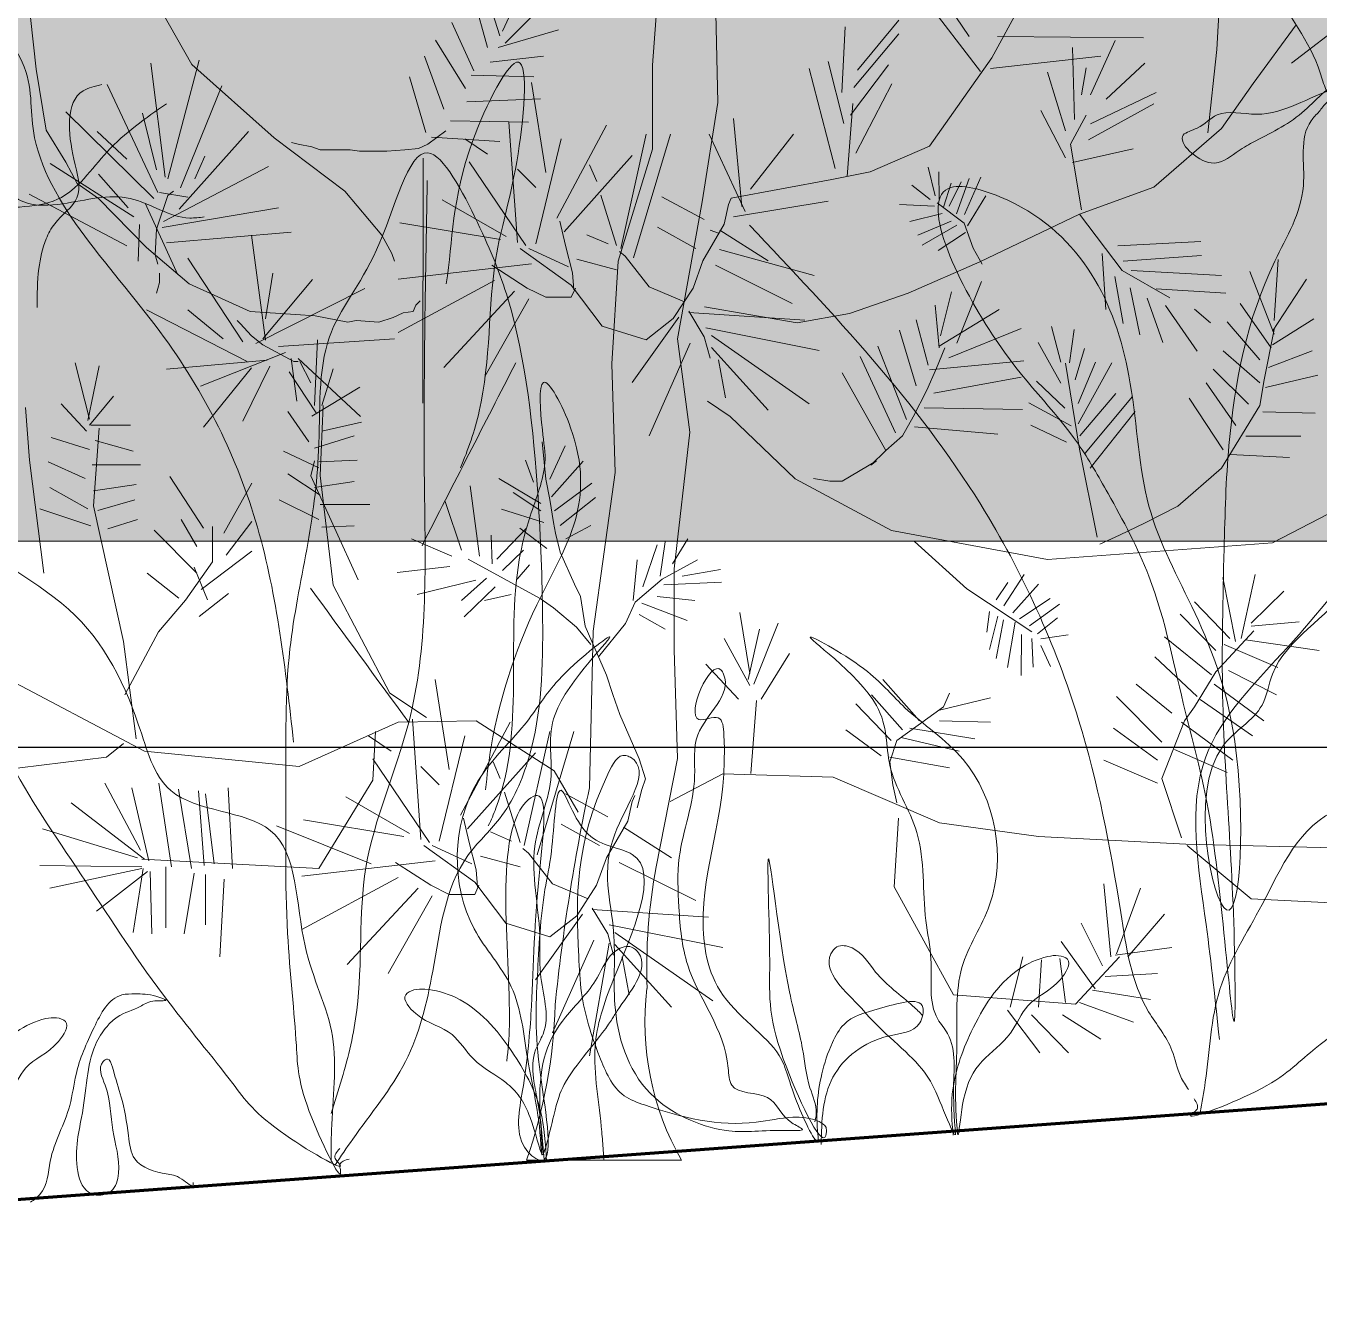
# Model space of a CAD drawing. Header units: millimetres. Extents: x 3779 to 7711, y 1445 to 3132.
# Drawn here: x 3968.1352 to 3968.4496, y 1451.839 to 1452.1501 of the extents above; entities that cross this region are included whole.
import ezdxf

# ---------------------------------------------------------------- set-up
doc = ezdxf.new("R2010")
doc.units = ezdxf.units.MM
for name, color, linetype, lineweight in [('pluma 1', 1, 'Continuous', 9), ('pluma 12', 30, 'Continuous', 120), ('pluma 2.5', 30, 'Continuous', 25), ('TEXTURAS', 35, 'Continuous', 5), ('VEJETACION', 3, 'Continuous', 9)]:
    doc.layers.add(name, color=color, linetype=linetype, lineweight=lineweight)

# ---------------------------------------------------------------- blocks, each defined once
blk = doc.blocks.new('5')
for p, q in [((0.07451, 0.53087), (0.08236, 0.63785)), ((-0.15863, 0.53118), (-0.1945, 0.5944)), ((0.10604, 0.58594), (0.10764, 0.51198)), ((0.24065, 0.52771), (0.20334, 0.5763)), ((0.23491, 0.54546), (0.21411, 0.5763)), ((-0.00283, 0.54582), (-0.01044, 0.57034)), ((-0.00905, 0.53987), (-0.01596, 0.56514)), ((-0.00145, 0.54805), (0.00685, 0.56588)), ((0.39805, 0.53197), (0.44142, 0.56515)), ((-0.00006, 0.5421), (0.01861, 0.56068)), ((0.24639, 0.53466), (0.26074, 0.56088)), ((0.36031, 0.53879), (0.36161, 0.56275)), ((-0.23754, 0.52887), (-0.24041, 0.55509)), ((-0.01596, 0.52798), (-0.02702, 0.5525)), ((0.17044, 0.51707), (0.17217, 0.55021)), ((0.17829, 0.52838), (0.19931, 0.55371)), ((0.37875, 0.52164), (0.40043, 0.55132)), ((-0.02012, 0.51907), (-0.03533, 0.54358)), ((-0.00352, 0.53987), (0.0269, 0.54879)), ((0.17656, 0.51967), (0.19931, 0.5467)), ((0.24926, 0.54546), (0.32316, 0.54469)), ((0.28831, 0.50339), (0.28723, 0.53989)), ((0.29633, 0.51593), (0.30891, 0.54339)), ((0.35576, 0.49657), (0.36031, 0.53879)), ((-0.17226, 0.47413), (-0.17944, 0.53195)), ((-0.17083, 0.47335), (-0.15505, 0.5335)), ((-0.11703, 0.49417), (-0.15863, 0.53118)), ((-0.03117, 0.50866), (-0.04086, 0.53542)), ((-0.00767, 0.53244), (0.0193, 0.53542)), ((0.07451, 0.48834), (0.07451, 0.53087)), ((0.17137, 0.50135), (0.16352, 0.53279)), ((0.17483, 0.50565), (0.19399, 0.53098)), ((0.21483, 0.48993), (0.24639, 0.53466)), ((0.24567, 0.52926), (0.30163, 0.53543)), ((0.30436, 0.51372), (0.32388, 0.53197)), ((-0.23253, 0.49803), (-0.23754, 0.52887)), ((-0.04016, 0.49677), (-0.04847, 0.52501)), ((-0.01735, 0.52575), (0.01446, 0.52501)), ((0.16698, 0.47862), (0.15381, 0.52928)), ((0.28376, 0.49768), (0.27465, 0.52736)), ((0.29178, 0.51593), (0.29417, 0.52957)), ((-0.17585, 0.46642), (-0.20167, 0.52115)), ((-0.16437, 0.46874), (-0.14356, 0.52039)), ((0.02046, 0.47662), (0.01328, 0.5221)), ((0.17749, 0.48642), (0.19572, 0.52137)), ((0.3627, 0.49878), (0.37875, 0.52164)), ((-0.01942, 0.51238), (0.01792, 0.51386)), ((0.10764, 0.51198), (0.09966, 0.46165)), ((0.17606, 0.5115), (0.17319, 0.4745)), ((0.29525, 0.49307), (0.32843, 0.51132)), ((0.29633, 0.50118), (0.32952, 0.51703)), ((-0.178, 0.46333), (-0.22248, 0.50729)), ((-0.17656, 0.47798), (-0.18374, 0.50652)), ((0.28376, 0.48404), (0.27118, 0.508)), ((0.28614, 0.49086), (0.29417, 0.5056)), ((-0.22248, 0.48183), (-0.23253, 0.49803)), ((-0.02772, 0.50271), (0.0117, 0.50197)), ((0.00612, 0.44114), (0.00181, 0.50206)), ((0.02619, 0.45349), (0.05131, 0.50051)), ((0.11975, 0.45939), (0.11549, 0.50395)), ((0.32843, 0.4691), (0.3627, 0.49878)), ((-0.19163, 0.48338), (-0.20669, 0.49726)), ((-0.16509, 0.45793), (-0.12994, 0.49726)), ((-0.08116, 0.46719), (-0.11703, 0.49417)), ((-0.1083, 0.49173), (-0.10484, 0.49099)), ((-0.03916, 0.49099), (-0.03017, 0.49768)), ((-0.0374, 0.49453), (-0.00283, 0.49232)), ((-0.00895, 0.48587), (-0.02043, 0.49358)), ((0.01544, 0.44038), (0.02835, 0.49358)), ((0.05848, 0.43806), (0.0714, 0.49589)), ((0.06494, 0.43344), (0.08359, 0.49589)), ((0.12148, 0.45679), (0.10325, 0.49603)), ((0.12414, 0.4681), (0.14596, 0.49603)), ((-0.1572, 0.47335), (-0.15217, 0.48491)), ((-0.10484, 0.49099), (-0.09793, 0.48951)), ((-0.09793, 0.48951), (-0.09379, 0.48802)), ((-0.09379, 0.48802), (-0.07857, 0.48802)), ((-0.07857, 0.48802), (-0.07373, 0.48728)), ((-0.07373, 0.48728), (-0.05989, 0.48728)), ((-0.05989, 0.48728), (-0.05091, 0.48802)), ((-0.05091, 0.48802), (-0.044, 0.48877)), ((-0.044, 0.48877), (-0.03916, 0.49099)), ((0.02979, 0.44655), (0.06422, 0.4851)), ((0.05721, 0.43168), (0.07451, 0.48834)), ((0.1847, 0.47683), (0.21483, 0.48993)), ((0.29178, 0.45767), (0.28614, 0.49086)), ((0.28723, 0.48164), (0.31802, 0.48846)), ((-0.18804, 0.45408), (-0.23037, 0.48106)), ((-0.21674, 0.47104), (-0.22248, 0.48183)), ((-0.17298, 0.45176), (-0.11989, 0.47953)), ((0.01042, 0.4396), (-0.01828, 0.48201)), ((0.01544, 0.46891), (0.00612, 0.47817)), ((0.04629, 0.47199), (0.0427, 0.48047)), ((0.21761, 0.46468), (0.21414, 0.47924)), ((-0.19092, 0.45871), (-0.20598, 0.47567)), ((0.11444, 0.46351), (0.16532, 0.47299)), ((0.16532, 0.47299), (0.1847, 0.47683)), ((0.21978, 0.46302), (0.21956, 0.47685)), ((0.22477, 0.45952), (0.23084, 0.47187)), ((0.22845, 0.45565), (0.23496, 0.47353)), ((0.23257, 0.45528), (0.24081, 0.47427)), ((-0.19163, 0.43943), (-0.24113, 0.46565)), ((-0.20598, 0.46333), (-0.21674, 0.47104)), ((-0.17513, 0.46642), (-0.16078, 0.46411)), ((-0.17083, 0.46488), (-0.16796, 0.46719)), ((-0.06251, 0.44484), (-0.08116, 0.46719)), ((0.05633, 0.4396), (0.04844, 0.46505)), ((0.21522, 0.46284), (0.2059, 0.47021)), ((0.22195, 0.45897), (0.22585, 0.47113)), ((0.2907, 0.45546), (0.32843, 0.4691)), ((-0.18159, 0.43865), (-0.20598, 0.46333)), ((-0.18231, 0.46102), (-0.1658, 0.42478)), ((-0.17656, 0.44791), (-0.17083, 0.46488)), ((-0.1737, 0.44868), (-0.11487, 0.45871)), ((0.00038, 0.44422), (-0.03191, 0.46273)), ((0.1008, 0.4527), (0.07929, 0.46428)), ((0.09966, 0.46165), (0.08715, 0.39233)), ((0.11301, 0.46042), (0.11085, 0.45041)), ((0.11444, 0.46351), (0.11301, 0.46042)), ((0.11549, 0.45419), (0.16352, 0.46199)), ((0.21739, 0.45952), (0.19961, 0.46044)), ((0.21869, 0.46118), (0.23236, 0.45085)), ((0.23409, 0.44956), (0.24342, 0.46468)), ((0.0305, 0.4396), (0.02763, 0.45194)), ((0.2213, 0.45583), (0.20481, 0.45178)), ((0.22585, 0.45196), (0.20893, 0.44477)), ((0.24038, 0.43131), (0.2907, 0.45546)), ((0.2907, 0.45546), (0.31238, 0.42689)), ((-0.18517, 0.45022), (-0.18588, 0.43173)), ((-0.17728, 0.43481), (-0.17656, 0.44791)), ((-0.17155, 0.44097), (-0.10842, 0.44637)), ((-0.00249, 0.44269), (-0.05342, 0.45117)), ((0.0965, 0.43806), (0.07714, 0.44885)), ((0.11085, 0.45041), (0.10009, 0.4319)), ((0.10798, 0.44578), (0.10368, 0.44732)), ((0.10869, 0.44732), (0.13309, 0.4319)), ((0.22867, 0.44993), (0.2111, 0.43979)), ((0.23301, 0.44625), (0.21913, 0.43703)), ((0.23236, 0.45085), (0.23691, 0.43832)), ((-0.12133, 0.39163), (-0.1285, 0.44484)), ((-0.05749, 0.43557), (-0.06251, 0.44484)), ((0.03409, 0.42573), (0.0305, 0.4396)), ((0.05203, 0.44038), (0.04127, 0.445)), ((0.31021, 0.43942), (0.35229, 0.44164)), ((-0.16006, 0.42015), (-0.18159, 0.43865)), ((-0.17585, 0.43018), (-0.17728, 0.43481)), ((-0.13281, 0.39086), (-0.16078, 0.43327)), ((-0.05604, 0.43173), (-0.05749, 0.43557)), ((0.03337, 0.41956), (0.00754, 0.43806)), ((0.03194, 0.42881), (0.01186, 0.43806)), ((0.05633, 0.42727), (0.03624, 0.43266)), ((0.06063, 0.43421), (0.05777, 0.43652)), ((0.07283, 0.41878), (0.06063, 0.43421)), ((0.10844, 0.43756), (0.15647, 0.42445)), ((0.23691, 0.43832), (0.24146, 0.43021)), ((0.30219, 0.43555), (0.30414, 0.40716)), ((0.31282, 0.43168), (0.35251, 0.43463)), ((0.38928, 0.40171), (0.39143, 0.43255)), ((0.01328, 0.43036), (-0.05415, 0.42264)), ((0.01114, 0.41801), (-0.00681, 0.42958)), ((0.0348, 0.41724), (0.03409, 0.42573)), ((0.05402, 0.37977), (0.05721, 0.43168)), ((0.10009, 0.4319), (0.09507, 0.41801)), ((0.10654, 0.42958), (0.14529, 0.4103)), ((0.20395, 0.41546), (0.24038, 0.43131)), ((0.31238, 0.42689), (0.33646, 0.41306)), ((0.31694, 0.42689), (0.3627, 0.42449)), ((0.38928, 0.39477), (0.37709, 0.42639)), ((-0.17513, 0.42093), (-0.17585, 0.41784)), ((-0.17513, 0.42555), (-0.17513, 0.42093)), ((-0.12922, 0.40627), (-0.16006, 0.42015)), ((-0.12277, 0.3924), (-0.09766, 0.42247)), ((-0.12133, 0.40243), (-0.11774, 0.42555)), ((-0.00537, 0.42187), (-0.05415, 0.39566)), ((0.04915, 0.39874), (0.03337, 0.41956)), ((0.22873, 0.39012), (0.24117, 0.42132)), ((0.3087, 0.42394), (0.31282, 0.40016)), ((0.38856, 0.39631), (0.40577, 0.42253)), ((-0.17585, 0.41784), (-0.17656, 0.41553)), ((-0.12635, 0.39009), (-0.07112, 0.41784)), ((0.00469, 0.41647), (-0.03119, 0.37792)), ((0.01186, 0.41262), (-0.01039, 0.3733)), ((0.02046, 0.41339), (0.01114, 0.41801)), ((0.03337, 0.41339), (0.02046, 0.41339)), ((0.03552, 0.41801), (0.03337, 0.41339)), ((0.09077, 0.41108), (0.07283, 0.41878)), ((0.09507, 0.41801), (0.08503, 0.4026)), ((0.17423, 0.40514), (0.20395, 0.41546)), ((0.22044, 0.39383), (0.22596, 0.41613)), ((0.3165, 0.41823), (0.32127, 0.39444)), ((0.32496, 0.41288), (0.33299, 0.39057)), ((0.32952, 0.41767), (0.36487, 0.41546)), ((-0.13066, 0.38083), (-0.18159, 0.40705)), ((-0.14285, 0.3924), (-0.16078, 0.40705)), ((-0.10627, 0.40473), (-0.12922, 0.40627)), ((-0.04672, 0.40627), (-0.05174, 0.40551)), ((-0.04528, 0.40936), (-0.04672, 0.40627)), ((-0.04313, 0.41168), (-0.04528, 0.40936)), ((0.09291, 0.40645), (0.1008, 0.39335)), ((0.10093, 0.40864), (0.14777, 0.40053)), ((0.21974, 0.38789), (0.21766, 0.40944)), ((0.21974, 0.38863), (0.25017, 0.40721)), ((0.33429, 0.40919), (0.35034, 0.38615)), ((0.34904, 0.40735), (0.35706, 0.40053)), ((0.38784, 0.38784), (0.37206, 0.4102)), ((-0.13568, 0.40165), (-0.13424, 0.40011)), ((-0.13424, 0.40011), (-0.1285, 0.39395)), ((-0.09622, 0.40397), (-0.10627, 0.40473)), ((-0.07972, 0.40088), (-0.09622, 0.40397)), ((-0.07542, 0.40165), (-0.07972, 0.40088)), ((-0.06394, 0.40088), (-0.07542, 0.40165)), ((-0.05677, 0.4032), (-0.06394, 0.40088)), ((-0.05174, 0.40551), (-0.05677, 0.4032)), ((0.08789, 0.40337), (0.06422, 0.37021)), ((0.08503, 0.4026), (0.0714, 0.3918)), ((0.09291, 0.40569), (0.15174, 0.40183)), ((0.14777, 0.40053), (0.17423, 0.40514)), ((0.21421, 0.37897), (0.20799, 0.402)), ((0.38211, 0.38167), (0.36561, 0.40094)), ((0.38856, 0.38938), (0.40937, 0.40248)), ((-0.1285, 0.39395), (-0.12277, 0.38932)), ((0.0714, 0.3918), (0.04915, 0.39874)), ((0.1008, 0.39335), (0.10368, 0.38255)), ((0.10152, 0.39798), (0.15892, 0.3864)), ((0.10439, 0.39412), (0.15389, 0.35943)), ((0.20799, 0.36856), (0.19969, 0.3968)), ((0.22459, 0.38269), (0.26123, 0.39754)), ((0.28137, 0.38062), (0.2766, 0.39868)), ((0.28571, 0.38025), (0.28809, 0.39703)), ((0.38427, 0.37165), (0.38928, 0.39709)), ((-0.12277, 0.38932), (-0.10698, 0.38083)), ((-0.11487, 0.38855), (-0.05604, 0.3924)), ((-0.09652, 0.3587), (-0.09509, 0.39185)), ((0.09363, 0.39026), (0.07283, 0.34323)), ((0.08715, 0.39233), (0.0934, 0.34517)), ((0.10439, 0.38795), (0.13309, 0.35634)), ((0.20314, 0.35147), (0.18863, 0.38863)), ((0.21836, 0.37748), (0.22251, 0.38789)), ((0.28137, 0.36993), (0.26988, 0.39057)), ((0.28853, 0.37159), (0.2933, 0.38744)), ((-0.21058, 0.35176), (-0.21775, 0.38029)), ((-0.12061, 0.3816), (-0.17155, 0.37698)), ((-0.11129, 0.38546), (-0.15433, 0.3685)), ((-0.10842, 0.38237), (-0.10554, 0.36079)), ((-0.10698, 0.38083), (-0.10483, 0.38083)), ((-0.10483, 0.38237), (-0.07326, 0.35308)), ((-0.10411, 0.38083), (-0.09838, 0.37004)), ((0.10798, 0.38178), (0.11157, 0.36251)), ((0.19762, 0.34478), (0.17963, 0.38343)), ((0.2149, 0.37674), (0.26261, 0.38121)), ((0.2907, 0.33656), (0.28376, 0.38007)), ((0.29004, 0.3596), (0.29894, 0.38062)), ((0.29004, 0.34928), (0.30718, 0.38025)), ((0.38211, 0.3701), (0.36345, 0.3863)), ((0.38641, 0.37782), (0.40865, 0.3863)), ((-0.2113, 0.35099), (-0.20556, 0.37874)), ((-0.1285, 0.37775), (-0.15289, 0.34768)), ((-0.11917, 0.37852), (-0.13281, 0.35076)), ((-0.09581, 0.35484), (-0.10943, 0.37566)), ((-0.09293, 0.3587), (-0.08719, 0.3772)), ((0.05562, 0.3247), (0.05402, 0.37977)), ((0.19277, 0.33587), (0.17066, 0.37525)), ((0.21351, 0.36633), (0.21836, 0.37748)), ((0.37637, 0.35931), (0.35843, 0.37705)), ((0.38498, 0.36779), (0.41153, 0.37396)), ((-0.09795, 0.3533), (-0.07356, 0.36794)), ((0.21697, 0.36485), (0.26123, 0.37303)), ((0.28332, 0.35721), (0.26901, 0.37103)), ((0.36991, 0.34851), (0.35485, 0.3701)), ((0.38211, 0.35855), (0.38427, 0.37165)), ((-0.21058, 0.34867), (-0.19839, 0.36333)), ((0.10233, 0.36085), (0.11381, 0.35314)), ((0.2066, 0.35296), (0.21351, 0.36633)), ((0.29091, 0.3432), (0.30913, 0.36477)), ((0.29373, 0.33453), (0.31759, 0.36311)), ((0.36345, 0.33618), (0.34624, 0.36239)), ((-0.21202, 0.34559), (-0.22492, 0.35947)), ((-0.09939, 0.34019), (-0.11014, 0.35561)), ((-0.09365, 0.32324), (-0.09222, 0.3587)), ((0.21214, 0.35742), (0.26192, 0.35668)), ((0.28657, 0.34836), (0.2651, 0.35997)), ((0.29612, 0.32697), (0.31889, 0.35555)), ((0.36274, 0.32692), (0.38211, 0.35855)), ((0.38353, 0.35545), (0.41009, 0.35469)), ((-0.20986, 0.34867), (-0.18978, 0.34867)), ((-0.20843, 0.30781), (-0.20556, 0.34714)), ((-0.09293, 0.34559), (-0.07285, 0.35022)), ((0.11381, 0.35314), (0.14681, 0.32153)), ((0.20108, 0.3433), (0.2066, 0.35296)), ((0.20729, 0.34776), (0.24948, 0.34404)), ((0.28419, 0.34006), (0.26619, 0.34873)), ((-0.21058, 0.33634), (-0.22995, 0.34251)), ((-0.20771, 0.34096), (-0.18834, 0.33556)), ((-0.09652, 0.33711), (-0.07643, 0.34328)), ((0.0934, 0.34517), (0.08555, 0.27595)), ((0.19277, 0.33587), (0.20108, 0.3433)), ((0.37493, 0.34312), (0.40291, 0.34312)), ((-0.09437, 0.32708), (-0.11231, 0.33556)), ((0.01863, 0.34019), (0.02062, 0.3213)), ((0.02249, 0.3213), (0.03034, 0.33827)), ((0.18518, 0.32844), (0.19277, 0.33587)), ((0.2998, 0.29195), (0.2907, 0.33656)), ((-0.21273, 0.32169), (-0.23138, 0.33016)), ((-0.20915, 0.32862), (-0.18475, 0.32862)), ((-0.09437, 0.33016), (-0.075, 0.33094)), ((0.01424, 0.31983), (0.01023, 0.33103)), ((0.02342, 0.31248), (0.03952, 0.33046)), ((0.17066, 0.32026), (0.18794, 0.33067)), ((0.18794, 0.33067), (0.18518, 0.32844)), ((0.36704, 0.33387), (0.39717, 0.33232)), ((0.38856, 0.28915), (0.46603, 0.32924)), ((-0.15277, 0.29649), (-0.16987, 0.32266)), ((-0.09365, 0.31321), (-0.11014, 0.324)), ((-0.08719, 0.26772), (-0.09365, 0.32324)), ((-0.00333, 0.32176), (0.01809, 0.30909)), ((0.02062, 0.3213), (0.02249, 0.31101)), ((0.04457, 0.2444), (0.05562, 0.3247)), ((0.14681, 0.32153), (0.19559, 0.29531)), ((0.15613, 0.32175), (0.16443, 0.32026)), ((0.3405, 0.30765), (0.36274, 0.32692)), ((-0.2113, 0.30627), (-0.23067, 0.31706)), ((-0.20843, 0.31552), (-0.18691, 0.31861)), ((-0.1425, 0.29406), (-0.12825, 0.31927)), ((-0.09652, 0.31706), (-0.07643, 0.32015)), ((-0.01304, 0.2824), (-0.01783, 0.31791)), ((0.00399, 0.31452), (0.01809, 0.30524)), ((0.02488, 0.30524), (0.04391, 0.31938)), ((0.16443, 0.32026), (0.17066, 0.32026)), ((-0.19336, 0.23919), (-0.20843, 0.30781)), ((-0.20628, 0.3055), (-0.18762, 0.31089)), ((-0.09437, 0.30087), (-0.11445, 0.31089)), ((-0.09365, 0.30858), (-0.06854, 0.30858)), ((-0.02222, 0.28534), (-0.03047, 0.31011)), ((0.02249, 0.31101), (0.02448, 0.29936)), ((0.02781, 0.29789), (0.04577, 0.31203)), ((-0.20986, 0.29779), (-0.23569, 0.30627)), ((0.01956, 0.29936), (-0.00186, 0.30615)), ((0.324, 0.29917), (0.3405, 0.30765)), ((-0.20125, 0.29624), (-0.18619, 0.30087)), ((-0.15619, 0.27371), (-0.17786, 0.29552)), ((-0.15619, 0.28728), (-0.16417, 0.30085)), ((-0.14821, 0.27952), (-0.14821, 0.29746)), ((-0.14136, 0.28292), (-0.12825, 0.29988)), ((-0.09293, 0.29702), (-0.07643, 0.29779)), ((-0.00426, 0.28093), (0.01078, 0.29654)), ((0.02102, 0.28624), (0.00745, 0.29654)), ((0.02448, 0.29936), (0.02541, 0.29405)), ((0.03073, 0.29111), (0.04337, 0.29789)), ((0.19559, 0.29531), (0.2745, 0.28066)), ((0.31109, 0.293), (0.324, 0.29917)), ((-0.02714, 0.2824), (-0.0475, 0.29111)), ((-0.00665, 0.27844), (-0.00718, 0.29303)), ((0.02541, 0.29405), (0.02781, 0.28432)), ((0.06972, 0.26679), (0.0769, 0.28817)), ((0.07837, 0.27222), (0.0809, 0.28964)), ((0.08475, 0.27844), (0.09247, 0.29111)), ((0.2072, 0.28974), (0.23366, 0.26577)), ((0.2745, 0.28066), (0.38856, 0.28915)), ((0.30104, 0.28838), (0.31109, 0.293)), ((-0.15391, 0.26547), (-0.12825, 0.28485)), ((-0.00133, 0.27505), (0.00931, 0.28534)), ((0.02781, 0.28432), (0.03513, 0.26826)), ((-0.16189, 0.26014), (-0.14821, 0.27952)), ((-0.02807, 0.27708), (-0.05482, 0.27414)), ((0.0177, 0.26102), (-0.01876, 0.28093)), ((0.00599, 0.27075), (0.01224, 0.27799)), ((0.0648, 0.26001), (0.06679, 0.28048)), ((0.07943, 0.27075), (0.09739, 0.28048)), ((0.08555, 0.27595), (0.08555, 0.23501)), ((0.08954, 0.27222), (0.10897, 0.27561)), ((-0.16531, 0.2611), (-0.18128, 0.27371)), ((-0.0149, 0.27019), (-0.04457, 0.26295)), ((-0.00958, 0.2712), (-0.02222, 0.26001)), ((0.06573, 0.2591), (0.07943, 0.27075)), ((0.08036, 0.26781), (0.1095, 0.26928)), ((0.24862, 0.26024), (0.25448, 0.26909)), ((0.25253, 0.25729), (0.26272, 0.27315)), ((0.36977, 0.23919), (0.36331, 0.27158)), ((0.37264, 0.24073), (0.37981, 0.27311)), ((-0.15505, 0.2519), (-0.14022, 0.26353)), ((-0.0585, 0.21297), (-0.08719, 0.26772)), ((-0.00519, 0.26679), (-0.02076, 0.25175)), ((0.00306, 0.26295), (-0.01051, 0.26001)), ((0.03513, 0.26826), (0.03805, 0.26193)), ((0.23366, 0.26577), (0.26662, 0.24402)), ((0.25708, 0.25361), (0.27009, 0.26817)), ((0.37766, 0.24845), (0.39417, 0.26463)), ((-0.17558, 0.24414), (-0.16189, 0.26014)), ((0.02448, 0.25616), (0.0177, 0.26102)), ((0.03606, 0.24644), (0.02448, 0.25616)), ((0.03805, 0.26193), (0.04045, 0.24689)), ((0.06094, 0.24836), (0.06573, 0.2591)), ((0.06919, 0.25854), (0.09207, 0.24983)), ((0.0769, 0.26193), (0.09593, 0.26001)), ((0.26033, 0.25066), (0.27595, 0.26098)), ((0.26554, 0.24715), (0.28072, 0.25803)), ((0.3669, 0.24073), (0.34896, 0.25923)), ((0.06772, 0.25277), (0.0809, 0.24542)), ((0.12379, 0.22303), (0.11876, 0.25387)), ((0.24515, 0.25434), (0.24385, 0.24384)), ((0.24949, 0.25195), (0.24515, 0.23517)), ((0.25231, 0.2501), (0.24862, 0.23056)), ((0.25816, 0.249), (0.25426, 0.22595)), ((0.26944, 0.2431), (0.27963, 0.25121)), ((0.35973, 0.23456), (0.3418, 0.25306)), ((0.37766, 0.2469), (0.40205, 0.2492)), ((-0.19268, 0.21215), (-0.17558, 0.24414)), ((0.04337, 0.23761), (0.03606, 0.24644)), ((0.04045, 0.24689), (0.05122, 0.22212)), ((0.04265, 0.16518), (0.04457, 0.2444)), ((0.04723, 0.23139), (0.06094, 0.24836)), ((0.12307, 0.21994), (0.12881, 0.24539)), ((0.12593, 0.21763), (0.13813, 0.24847)), ((0.26142, 0.24273), (0.2612, 0.2219)), ((0.27118, 0.24052), (0.28506, 0.24255)), ((0.35973, 0.22377), (0.3791, 0.24459)), ((-0.1826, 0.18368), (-0.28949, 0.23996)), ((-0.18691, 0.18984), (-0.19336, 0.23919)), ((0.12379, 0.21686), (0.11087, 0.24075)), ((0.26662, 0.2407), (0.26727, 0.22614)), ((0.27118, 0.2372), (0.27616, 0.22651)), ((0.35757, 0.22223), (0.3339, 0.2415)), ((0.36403, 0.23764), (0.39129, 0.22608)), ((0.3748, 0.23996), (0.4121, 0.23456)), ((0.08555, 0.23501), (0.08715, 0.17994)), ((0.12953, 0.20992), (0.14387, 0.23305)), ((0.3504, 0.21143), (0.32888, 0.23148)), ((0.11804, 0.20992), (0.10155, 0.22765)), ((0.34896, 0.20604), (0.35973, 0.22377)), ((0.36619, 0.22454), (0.39057, 0.2122)), ((-0.02837, 0.17443), (-0.03555, 0.21991)), ((0.05122, 0.22212), (0.05455, 0.21239)), ((0.2098, 0.1991), (0.19114, 0.21991)), ((0.33749, 0.20296), (0.31955, 0.21761)), ((0.35901, 0.21761), (0.38412, 0.1991)), ((-0.03985, 0.20064), (-0.0585, 0.21297)), ((0.05455, 0.21239), (0.05801, 0.20222)), ((0.20119, 0.19447), (0.18541, 0.2122)), ((0.21985, 0.2045), (0.24566, 0.21067)), ((0.22199, 0.20604), (0.22487, 0.21297)), ((0.33247, 0.1883), (0.30952, 0.21143)), ((0.35184, 0.2099), (0.37838, 0.19139)), ((0.12723, 0.20931), (0.12436, 0.17231)), ((0.19545, 0.18907), (0.17752, 0.20758)), ((0.20908, 0.19679), (0.22199, 0.20604)), ((0.34394, 0.1991), (0.34896, 0.20604)), ((-0.0542, 0.19833), (-0.10441, 0.17598)), ((-0.01474, 0.1991), (-0.0542, 0.19833)), ((-0.04271, 0.13895), (-0.04702, 0.19987)), ((-0.02264, 0.1513), (0.00248, 0.19833)), ((0.02472, 0.17365), (-0.01474, 0.1991)), ((0.05801, 0.20222), (0.06772, 0.17982)), ((0.19832, 0.18907), (0.20908, 0.19679)), ((0.21985, 0.1991), (0.24566, 0.19833)), ((0.33247, 0.1698), (0.34394, 0.1991)), ((0.34251, 0.19833), (0.36834, 0.17905)), ((-0.05778, 0.18368), (-0.06926, 0.19139)), ((-0.06567, 0.1937), (-0.06711, 0.16903)), ((-0.03339, 0.13819), (-0.02048, 0.19139)), ((0.00965, 0.13587), (0.02257, 0.1937)), ((0.01611, 0.13125), (0.03476, 0.1937)), ((0.19043, 0.18136), (0.1725, 0.19447)), ((0.20046, 0.19062), (0.22988, 0.18368)), ((0.20478, 0.19525), (0.23778, 0.18984)), ((0.33031, 0.17905), (0.30807, 0.19525)), ((-0.19336, 0.18753), (-0.20197, 0.18059)), ((-0.10441, 0.17598), (-0.1826, 0.18368)), ((0.19473, 0.17828), (0.19832, 0.18907)), ((0.33892, 0.18444), (0.36547, 0.17288)), ((-0.20197, 0.18059), (-0.25936, 0.17365)), ((-0.03841, 0.13741), (-0.06711, 0.17982)), ((-0.01904, 0.14436), (0.01539, 0.18291)), ((-0.00254, 0.1698), (-0.00613, 0.17828)), ((0.06772, 0.17982), (0.07105, 0.16964)), ((0.08715, 0.17994), (0.07636, 0.12509)), ((0.19473, 0.18059), (0.22487, 0.1752)), ((0.19617, 0.16672), (0.19473, 0.17828)), ((0.33031, 0.16749), (0.30305, 0.17905)), ((-0.03339, 0.16672), (-0.04271, 0.17598)), ((0.03692, 0.15284), (0.02472, 0.17365)), ((0.08354, 0.15824), (0.11009, 0.17212)), ((0.11009, 0.17212), (0.16604, 0.17057)), ((0.16604, 0.17057), (0.21985, 0.14744)), ((-0.18475, 0.13357), (-0.20269, 0.16749)), ((-0.18045, 0.12817), (-0.18906, 0.16517)), ((-0.16898, 0.12509), (-0.17543, 0.16749)), ((-0.15892, 0.12431), (-0.16539, 0.16441)), ((-0.13813, 0.12431), (-0.14028, 0.16517)), ((-0.06711, 0.16903), (-0.09437, 0.12431)), ((0.06919, 0.16433), (0.06679, 0.15506)), ((0.07105, 0.16964), (0.06919, 0.16433)), ((0.19832, 0.15746), (0.19617, 0.16672)), ((0.34251, 0.13973), (0.33247, 0.1698)), ((-0.1826, 0.12894), (-0.2199, 0.15746)), ((-0.15247, 0.12585), (-0.15535, 0.16363)), ((-0.14745, 0.12663), (-0.15175, 0.16209)), ((-0.04845, 0.14204), (-0.08074, 0.16055)), ((0.0075, 0.13741), (-0.00039, 0.16286)), ((0.05197, 0.15052), (0.03046, 0.16209)), ((0.06418, 0.15824), (0.06202, 0.14822)), ((0.06561, 0.16132), (0.06418, 0.15824)), ((-0.18619, 0.12971), (-0.23425, 0.14436)), ((-0.06783, 0.12663), (-0.11588, 0.14589)), ((-0.05132, 0.1405), (-0.10225, 0.14898)), ((-0.01833, 0.13741), (-0.0212, 0.14975)), ((0.04767, 0.13587), (0.02831, 0.14666)), ((0.06202, 0.14822), (0.05126, 0.12971)), ((0.05986, 0.14513), (0.08426, 0.12971)), ((0.19904, 0.14975), (0.19688, 0.11506)), ((0.21985, 0.14744), (0.27005, 0.1405)), ((0.0032, 0.13819), (-0.00756, 0.14281)), ((0.27005, 0.1405), (0.34466, 0.13665)), ((-0.01546, 0.11737), (-0.04129, 0.13587)), ((-0.01689, 0.12663), (-0.03697, 0.13587)), ((-0.01474, 0.12354), (-0.01833, 0.13741)), ((0.0118, 0.13203), (0.00894, 0.13433)), ((0.024, 0.1166), (0.0118, 0.13203)), ((0.34466, 0.13665), (0.43362, 0.13433)), ((0.34538, 0.13587), (0.37766, 0.10889)), ((-0.18404, 0.12509), (-0.23569, 0.12585)), ((-0.09437, 0.12431), (-0.18404, 0.12894)), ((-0.17184, 0.12509), (-0.17184, 0.09424)), ((-0.03555, 0.12817), (-0.10298, 0.12046)), ((-0.03769, 0.11582), (-0.05564, 0.12739)), ((0.0075, 0.12509), (-0.01259, 0.13047)), ((0.05126, 0.12971), (0.04624, 0.11582)), ((0.05771, 0.12739), (0.09646, 0.10811)), ((-0.18404, 0.12431), (-0.23067, 0.11429)), ((-0.18117, 0.12277), (-0.20699, 0.10272)), ((-0.18332, 0.12431), (-0.18834, 0.09193)), ((-0.17973, 0.12277), (-0.17902, 0.09116)), ((-0.1575, 0.122), (-0.16252, 0.09116)), ((-0.15175, 0.12123), (-0.15175, 0.09579)), ((-0.14242, 0.11891), (-0.14458, 0.07959)), ((-0.0542, 0.11969), (-0.10298, 0.09347)), ((-0.01403, 0.11506), (-0.01474, 0.12354)), ((-0.04414, 0.11429), (-0.08002, 0.07573)), ((-0.02837, 0.1112), (-0.03769, 0.11582)), ((0.00032, 0.09655), (-0.01546, 0.11737)), ((-0.01331, 0.11582), (-0.01546, 0.1112)), ((0.04194, 0.10889), (0.024, 0.1166)), ((0.04624, 0.11582), (0.0362, 0.10041)), ((0.19688, 0.11506), (0.22702, 0.06032)), ((0.30664, 0.07959), (0.30305, 0.1166)), ((0.30952, 0.08113), (0.32171, 0.11429)), ((-0.03697, 0.11043), (-0.05922, 0.07111)), ((-0.01546, 0.1112), (-0.02837, 0.1112)), ((0.37766, 0.10889), (0.42501, 0.10658)), ((0.03906, 0.10118), (0.01539, 0.06802)), ((0.0362, 0.10041), (0.02257, 0.08962)), ((0.04408, 0.10426), (0.05197, 0.09116)), ((0.04408, 0.1035), (0.10291, 0.09964)), ((0.31525, 0.07959), (0.3339, 0.10118)), ((0.02257, 0.08962), (0.00032, 0.09655)), ((0.05269, 0.09579), (0.11009, 0.08422)), ((0.05556, 0.09193), (0.10506, 0.05724)), ((0.30234, 0.07496), (0.29158, 0.09655)), ((0.0448, 0.08808), (0.024, 0.04104)), ((0.05269, 0.08654), (0.04265, 0.02948)), ((0.05197, 0.09116), (0.05485, 0.08036)), ((0.05556, 0.08576), (0.08426, 0.05415)), ((0.29875, 0.0634), (0.28153, 0.08731)), ((0.05915, 0.07959), (0.06274, 0.06032)), ((0.25572, 0.05415), (0.26216, 0.07959)), ((0.28369, 0.05646), (0.28082, 0.07882)), ((0.2887, 0.0557), (0.31095, 0.07959)), ((0.30879, 0.08036), (0.33749, 0.08422)), ((0.27005, 0.05415), (0.27149, 0.07805)), ((0.30377, 0.06956), (0.33031, 0.07111)), ((0.22702, 0.06032), (0.2887, 0.0557)), ((0.29732, 0.06263), (0.32673, 0.058)), ((0.25427, 0.05261), (0.27077, 0.03102)), ((0.29086, 0.05646), (0.31812, 0.04644)), ((0.26647, 0.05029), (0.28513, 0.03102)), ((0.28225, 0.05029), (0.30163, 0.03795)), ((0.08919, -0.02327), (0.01074, -0.02328))]:
    blk.add_line(p, q)
for centre, radius, start, end in [((1.06147, -0.05246), 1.04181, 167.94162, 174.06314), ((0.35836, 0.07312), 0.28675, 169.55772, 181.92479), ((0.21221, 0.04655), 0.14146, 173.12509, 209.57895), ((-0.23341, 0.06244), 0.25876, 340.65576, 358.41849)]:
    blk.add_arc(centre, radius, start, end)
blk = doc.blocks.new('KJKHJK')
at = {"layer": 'VEJETACION', "linetype": 'Continuous', "xscale": 0.599999999999909, "yscale": 0.599999999999909, "zscale": 0.599999999999909}
blk.add_blockref('5', (1136.25456, 439.16233), dxfattribs=at)

msp = doc.modelspace()

# ---------------------------------------------------------------- hatches: boundary and pattern name
at = {"layer": 'TEXTURAS'}
h = msp.add_hatch(dxfattribs=at)
h.set_pattern_fill('DOTS', color=256, scale=0.015)
h.set_pattern_definition([(0, (-5.591012, 26.350948), (0.01190625, 0.0238125), [0, -0.0238125])])
h.paths.add_polyline_path([(3967.3498, 1453.02487), (3967.3498, 1452.02487), (3969.3498, 1452.02487), (3969.3498, 1453.02487)])
h.paths.add_polyline_path([(3969.3498, 1454.62487), (3969.3498, 1455.82487), (3967.3498, 1455.82487), (3967.3498, 1454.62487)])
h.paths.add_polyline_path([(3969.3498, 1457.12487), (3969.3498, 1458.72487), (3967.3498, 1458.72487), (3967.3498, 1457.12487)])

# ---------------------------------------------------------------- linework, layer by layer
at = {"layer": 'pluma 1'}
msp.add_lwpolyline([(3969.3498, 1453.02487), (3967.3498, 1453.02487), (3967.3498, 1452.02487), (3969.3498, 1452.02487)], close=True, dxfattribs=at)
at = {"layer": 'pluma 12'}
msp.add_line((3963.4998, 1451.52527), (3978.4998, 1452.62487), dxfattribs=at)
at = {"layer": 'pluma 2.5'}
msp.add_lwpolyline([(3969.3998, 1453.07487), (3967.2998, 1453.07487), (3967.2998, 1451.97487), (3969.3998, 1451.97487)], close=True, dxfattribs=at)
at = {"layer": 'VEJETACION', "color": 84, "linetype": 'Continuous', "lineweight": 5, "ltscale": 0.1}
for p, q in [((3968.23182, 1452.11796), (3968.2317, 1452.0584)), ((3968.13611, 1452.04456), (3968.13512, 1452.05737)), ((3968.13956, 1452.01707), (3968.13611, 1452.04456)), ((3968.20447, 1452.04079), (3968.20537, 1452.04443)), ((3968.21597, 1452.01548), (3968.20447, 1452.04079)), ((3968.17938, 1452.01059), (3968.17612, 1452.0186))]:
    msp.add_line(p, q, dxfattribs=at)
for points in [[(3968.4253, 1451.90383), (3968.42207, 1451.93178), (3968.42203, 1451.97252), (3968.44191, 1451.99913), (3968.48086, 1452.04918), (3968.49283, 1452.06996), (3968.49241, 1452.08873), (3968.48514, 1452.08816), (3968.47437, 1452.06538), (3968.46768, 1452.04397), (3968.46234, 1452.03206), (3968.45644, 1452.01385), (3968.43824, 1451.99258), (3968.43569, 1451.98507), (3968.42603, 1451.97492), (3968.42703, 1451.9353), (3968.42906, 1451.9762), (3968.40775, 1452.03512), (3968.40332, 1452.06507), (3968.37387, 1452.10769), (3968.36004, 1452.11079), (3968.37015, 1452.07502), (3968.39103, 1452.04844), (3968.39824, 1452.03647), (3968.40817, 1452.01635), (3968.41699, 1451.98361), (3968.42341, 1451.95486), (3968.42905, 1451.90934), (3968.42904, 1451.92292), (3968.4261, 1451.98746), (3968.42646, 1452.023), (3968.42763, 1452.04816), (3968.43878, 1452.0929), (3968.44572, 1452.1112), (3968.44762, 1452.12702), (3968.44953, 1452.12925), (3968.45145, 1452.13149), (3968.4544, 1452.13381), (3968.4627, 1452.14804), (3968.47277, 1452.153), (3968.49027, 1452.15646), (3968.49499, 1452.14951), (3968.49364, 1452.14), (3968.48609, 1452.1462), (3968.47153, 1452.1445), (3968.4584, 1452.13621), (3968.45328, 1452.13477), (3968.43435, 1452.12861), (3968.42475, 1452.12843), (3968.41992, 1452.12523), (3968.41653, 1452.12355), (3968.42333, 1452.11677), (3968.4294, 1452.11933), (3968.4334, 1452.12173), (3968.44538, 1452.12893), (3968.45025, 1452.13349), (3968.45512, 1452.13805), (3968.45694, 1452.1549), (3968.44295, 1452.16317), (3968.44523, 1452.17746), (3968.44532, 1452.18324), (3968.43709, 1452.18156), (3968.43767, 1452.16071), (3968.44984, 1452.13868), (3968.45121, 1452.13461), (3968.46071, 1452.12389), (3968.4679, 1452.10412), (3968.45587, 1452.10155), (3968.46907, 1452.09317), (3968.47394, 1452.09773), (3968.46528, 1452.12839), (3968.46272, 1452.13446), (3968.45536, 1452.13493), (3968.45233, 1452.13365)], [(3968.20028, 1451.97604), (3968.1915, 1452.02825), (3968.1678, 1452.07578), (3968.13681, 1452.12627), (3968.1331, 1452.14362), (3968.13049, 1452.14694), (3968.1323, 1452.13885)], [(3968.15371, 1452.13582), (3968.14912, 1452.13428), (3968.14689, 1452.11765), (3968.14762, 1452.1083), (3968.14223, 1452.102), (3968.14016, 1452.09832), (3968.13837, 1452.09112), (3968.13793, 1452.08168)], [(3968.16936, 1452.13116), (3968.15498, 1452.11946), (3968.14294, 1452.10794), (3968.13368, 1452.10604), (3968.129, 1452.10568), (3968.11614, 1452.10467)], [(3968.10946, 1452.13002), (3968.12981, 1452.11044), (3968.13476, 1452.1073), (3968.1442, 1452.10686), (3968.16057, 1452.10814), (3968.17506, 1452.10339), (3968.17856, 1452.10366)], [(3968.21037, 1451.8733), (3968.21465, 1451.87959), (3968.22748, 1451.89846), (3968.23411, 1451.92042), (3968.24265, 1451.94848), (3968.2503, 1451.95741), (3968.25748, 1451.97227), (3968.26082, 1452.00588), (3968.2597, 1452.03557), (3968.25236, 1452.08383), (3968.24496, 1452.10231), (3968.23291, 1452.11924), (3968.22045, 1452.09564), (3968.20899, 1452.07449), (3968.20637, 1452.04689), (3968.20348, 1452.02285), (3968.1994, 1451.99871), (3968.19843, 1451.96528), (3968.19883, 1451.92958), (3968.20096, 1451.90235), (3968.20471, 1451.88477), (3968.21165, 1451.87221), (3968.21156, 1451.8734), (3968.21383, 1451.87477)], [(3968.23279, 1452.11252), (3968.23211, 1452.03696), (3968.22827, 1451.98086), (3968.21788, 1451.94558), (3968.21566, 1451.91094), (3968.21203, 1451.89424), (3968.2094, 1451.88583)], [(3968.31111, 1452.10161), (3968.36731, 1452.03377), (3968.3911, 1451.98146), (3968.40132, 1451.93466), (3968.40812, 1451.91057), (3968.41378, 1451.90116), (3968.41592, 1451.89476), (3968.41781, 1451.89163)], [(3968.20944, 1451.87416), (3968.20951, 1451.88177), (3968.20973, 1451.90458), (3968.20307, 1451.92653), (3968.19462, 1451.95462), (3968.17044, 1451.9643), (3968.16263, 1451.98021), (3968.1439, 1452.00981), (3968.11744, 1452.03319), (3968.11282, 1452.07149), (3968.09878, 1452.08295), (3968.09184, 1452.09133), (3968.09455, 1452.06478), (3968.09674, 1452.04083), (3968.10986, 1452.01641), (3968.12079, 1451.99479), (3968.13078, 1451.97244), (3968.14851, 1451.94409), (3968.16864, 1451.9146), (3968.1855, 1451.89311), (3968.19837, 1451.88057), (3968.21111, 1451.87396), (3968.21038, 1451.8749), (3968.21151, 1451.8773)], [(3968.42068, 1451.88599), (3968.42188, 1451.8935), (3968.42546, 1451.91603), (3968.43568, 1451.93657), (3968.45476, 1451.96007), (3968.46437, 1451.96527), (3968.46241, 1451.97624), (3968.48349, 1452.00571), (3968.50245, 1452.03389), (3968.53439, 1452.06808), (3968.55244, 1452.07646), (3968.57281, 1452.08053), (3968.56571, 1452.05481), (3968.55334, 1452.05232), (3968.54085, 1452.02687), (3968.50801, 1452.00539), (3968.49194, 1451.983), (3968.47554, 1451.95056), (3968.46765, 1451.91906), (3968.44744, 1451.90069), (3968.43266, 1451.89046), (3968.419, 1451.88607), (3968.41988, 1451.88687), (3968.41916, 1451.88943)], [(3968.2315, 1452.02378), (3968.25431, 1452.06824)], [(3968.22827, 1451.98086), (3968.20438, 1452.01346)], [(3968.26176, 1451.87415), (3968.26026, 1451.88666), (3968.25336, 1451.90086), (3968.2397, 1451.914), (3968.23217, 1451.91605), (3968.22955, 1451.91584), (3968.22754, 1451.91464), (3968.23, 1451.91009), (3968.23882, 1451.90499), (3968.24402, 1451.89908), (3968.25184, 1451.89337), (3968.25777, 1451.88489), (3968.26055, 1451.87616), (3968.26014, 1451.88823), (3968.2664, 1451.90924), (3968.27408, 1451.91879), (3968.27883, 1451.92548), (3968.28245, 1451.92628), (3968.28414, 1451.92484), (3968.27892, 1451.91075), (3968.27752, 1451.90853), (3968.26609, 1451.8929), (3968.26352, 1451.88534), (3968.26055, 1451.87616), (3968.26039, 1451.87825), (3968.25719, 1451.89905), (3968.25319, 1451.91663), (3968.24419, 1451.93067), (3968.24508, 1451.96653), (3968.25711, 1451.98115), (3968.26475, 1451.99122), (3968.2771, 1452.00166), (3968.26383, 1451.98273), (3968.26288, 1451.96792), (3968.25895, 1451.95077), (3968.2601, 1451.92928), (3968.26031, 1451.91982), (3968.26093, 1451.90513), (3968.25912, 1451.90131), (3968.2586, 1451.89443), (3968.25953, 1451.88924), (3968.2612, 1451.87463)], [(3968.11732, 1451.86289), (3968.11686, 1451.87548), (3968.12148, 1451.89058), (3968.13294, 1451.90568), (3968.14006, 1451.90887), (3968.14268, 1451.90907), (3968.14485, 1451.90819), (3968.14313, 1451.90332), (3968.1352, 1451.89691), (3968.13098, 1451.89027), (3968.12414, 1451.88342), (3968.1196, 1451.87412), (3968.1182, 1451.86506), (3968.11674, 1451.87705), (3968.1073, 1451.89684), (3968.09823, 1451.90508), (3968.0925, 1451.91095), (3968.0888, 1451.91119), (3968.08735, 1451.9095), (3968.09469, 1451.89639), (3968.09643, 1451.89441), (3968.11013, 1451.88075), (3968.11384, 1451.87367), (3968.1182, 1451.86506), (3968.11804, 1451.86715), (3968.11798, 1451.8882), (3968.11921, 1451.90619), (3968.12592, 1451.92145), (3968.11948, 1451.95674), (3968.10533, 1451.96932), (3968.09622, 1451.97808), (3968.0824, 1451.98648), (3968.09845, 1451.96984), (3968.10168, 1451.95535), (3968.10822, 1451.93902), (3968.11042, 1451.91761), (3968.11167, 1451.90824), (3968.11334, 1451.89363), (3968.11572, 1451.89013), (3968.1173, 1451.88341), (3968.11718, 1451.87814), (3968.1178, 1451.86345)]]:
    msp.add_spline(points, degree=3, dxfattribs=at)
for points, knots in [([(3968.24085, 1452.04266), (3968.24271, 1452.04712), (3968.24848, 1452.06347), (3968.24718, 1452.09106), (3968.25503, 1452.11349), (3968.25862, 1452.1534), (3968.2383, 1452.11406), (3968.23909, 1452.09794), (3968.23736, 1452.08741)], [0.1792242, 0.1792242, 0.1792242, 0.1792242, 0.1937143, 0.2311012, 0.2550797, 0.2793033, 0.3016037, 0.3367139, 0.3367139, 0.3367139, 0.3367139]), ([(3968.24762, 1451.95572), (3968.2483, 1451.95714), (3968.25699, 1451.97704), (3968.25093, 1452.00453), (3968.25768, 1452.03168), (3968.26224, 1452.04241), (3968.26051, 1452.05208), (3968.25935, 1452.06975), (3968.27636, 1452.03788), (3968.25946, 1452.01365), (3968.24933, 1451.98439), (3968.24729, 1451.96794), (3968.24694, 1451.96445)], [1.6937456, 1.6937456, 1.6937456, 1.6937456, 1.6984352, 1.7590359, 1.7699303, 1.7833718, 1.7914099, 1.8029502, 1.8157902, 1.8572899, 1.8958941, 1.9063034, 1.9063034, 1.9063034, 1.9063034]), ([(3968.36172, 1451.88068), (3968.3617, 1451.88113), (3968.3607, 1451.89004), (3968.36208, 1451.90164), (3968.36068, 1451.92153), (3968.3747, 1451.94128), (3968.36957, 1451.97005), (3968.34939, 1451.98275), (3968.34082, 1451.99379), (3968.31563, 1452.00776), (3968.34584, 1451.98727), (3968.34341, 1451.96941), (3968.35447, 1451.95333), (3968.35274, 1451.93652), (3968.35614, 1451.92184), (3968.35416, 1451.9113), (3968.36017, 1451.90469), (3968.36104, 1451.89902), (3968.36049, 1451.89082), (3968.36086, 1451.88485), (3968.36118, 1451.88064)], [0.2282645, 0.2282645, 0.2282645, 0.2282645, 0.2297011, 0.2507489, 0.2687815, 0.2854514, 0.3213213, 0.3402531, 0.3528934, 0.3690643, 0.3921814, 0.407023, 0.4246157, 0.4461357, 0.4555953, 0.4702969, 0.474528, 0.4814296, 0.4867031, 0.4993167, 0.4993167, 0.4993167, 0.4993167]), ([(3968.32852, 1451.87827), (3968.32863, 1451.88408), (3968.32904, 1451.89567), (3968.34133, 1451.90512), (3968.35242, 1451.90547), (3968.35446, 1451.91504), (3968.34201, 1451.91089), (3968.33458, 1451.90924), (3968.33063, 1451.90222), (3968.32777, 1451.8933), (3968.32718, 1451.88574), (3968.32818, 1451.87645), (3968.32057, 1451.8917), (3968.31986, 1451.90192), (3968.30126, 1451.91359), (3968.29791, 1451.94378), (3968.30644, 1451.9607), (3968.30445, 1451.98354), (3968.29344, 1451.97774), (3968.30209, 1451.99758), (3968.30746, 1451.98777), (3968.29646, 1451.98012), (3968.29894, 1451.96429), (3968.29328, 1451.95079), (3968.29386, 1451.93526), (3968.29548, 1451.91717), (3968.30598, 1451.90549), (3968.30613, 1451.89028), (3968.31741, 1451.89151), (3968.31857, 1451.88455), (3968.32538, 1451.88158), (3968.31449, 1451.88195), (3968.30576, 1451.88019), (3968.28448, 1451.88841), (3968.27699, 1451.90954), (3968.27946, 1451.93189), (3968.2729, 1451.95048), (3968.28807, 1451.96974), (3968.27934, 1451.97368), (3968.2686, 1451.95281), (3968.26897, 1451.93631), (3968.27013, 1451.91262), (3968.27375, 1451.9014), (3968.27845, 1451.89046), (3968.29267, 1451.88529), (3968.30662, 1451.88186), (3968.32081, 1451.88532), (3968.32661, 1451.88474), (3968.32982, 1451.8829), (3968.32974, 1451.87489), (3968.31492, 1451.90658), (3968.31666, 1451.91681), (3968.31451, 1451.96531), (3968.31908, 1451.91875), (3968.32409, 1451.90333), (3968.32499, 1451.89302), (3968.32777, 1451.8873), (3968.32713, 1451.88448), (3968.32697, 1451.88377)], [0.0006663, 0.0006663, 0.0006663, 0.0006663, 0.0173084, 0.0340575, 0.0423584, 0.0461786, 0.0566925, 0.066157, 0.0714054, 0.0793985, 0.09424, 0.0952895, 0.1046771, 0.1177957, 0.1391085, 0.1581799, 0.2020194, 0.2063465, 0.2110719, 0.2242232, 0.2253967, 0.2413574, 0.2514508, 0.2715629, 0.283677, 0.2978834, 0.3247739, 0.3290043, 0.3381728, 0.3471107, 0.3497353, 0.3528855, 0.3676238, 0.3873573, 0.4107605, 0.4296796, 0.4533853, 0.4724863, 0.4736601, 0.4799807, 0.5247805, 0.5337008, 0.5497546, 0.5610222, 0.5664269, 0.5939342, 0.6028751, 0.6093694, 0.6115962, 0.6126457, 0.6309532, 0.6572732, 0.6819853, 0.7146237, 0.728946, 0.7384492, 0.7448328, 0.7469964, 0.7469964, 0.7469964, 0.7469964]), ([(3968.25208, 1451.89851), (3968.25253, 1451.90132), (3968.25371, 1451.92115), (3968.24828, 1451.95714), (3968.26255, 1451.9652), (3968.25857, 1451.93516), (3968.25865, 1451.91514), (3968.25661, 1451.89348), (3968.25358, 1451.8793), (3968.26469, 1451.86992), (3968.25863, 1451.90061), (3968.25943, 1451.9169), (3968.26048, 1451.93734), (3968.26352, 1451.94985), (3968.26414, 1451.97235), (3968.27015, 1451.95055), (3968.29227, 1451.95029), (3968.27855, 1451.92118), (3968.27197, 1451.90142), (3968.27488, 1451.8867), (3968.27549, 1451.87758), (3968.27567, 1451.87529), (3968.27573, 1451.87453)], [2.0382333, 2.0382333, 2.0382333, 2.0382333, 2.0474859, 2.1038583, 2.1084542, 2.129251, 2.1628675, 2.1818065, 2.1957765, 2.2015201, 2.222475, 2.2466167, 2.2675717, 2.2770411, 2.2920292, 2.3045509, 2.3163788, 2.3470203, 2.3640922, 2.3847617, 2.3893549, 2.3916515, 2.3916515, 2.3916515, 2.3916515]), ([(3968.35318, 1451.90961), (3968.35246, 1451.91041), (3968.34901, 1451.91381), (3968.34201, 1451.91859), (3968.33806, 1451.92598), (3968.33253, 1451.92705), (3968.32787, 1451.92077), (3968.33574, 1451.91453), (3968.34338, 1451.90537), (3968.35287, 1451.89843), (3968.35665, 1451.89074), (3968.36003, 1451.88228), (3968.36093, 1451.88062)], [0.14297032, 0.14297032, 0.14297032, 0.14297032, 0.14656319, 0.15881638, 0.1670148, 0.17072746, 0.17295431, 0.18798152, 0.19060574, 0.20996131, 0.2179544, 0.22432991, 0.22432991, 0.22432991, 0.22432991]), ([(3968.3606, 1451.8806), (3968.36028, 1451.88396), (3968.35975, 1451.89257), (3968.3649, 1451.90685), (3968.37265, 1451.9195), (3968.38193, 1451.92379), (3968.38604, 1451.92439), (3968.38995, 1451.92317), (3968.38549, 1451.91574), (3968.37844, 1451.91365), (3968.37485, 1451.90427), (3968.36678, 1451.89867), (3968.36295, 1451.89139), (3968.36215, 1451.88214), (3968.36188, 1451.88069)], [0.0025958, 0.0025958, 0.0025958, 0.0025958, 0.0126042, 0.0283908, 0.0473512, 0.0551559, 0.0577811, 0.0601289, 0.0652974, 0.0754898, 0.0833623, 0.0930411, 0.1033918, 0.111102, 0.111102, 0.111102, 0.111102]), ([(3968.13637, 1451.86431), (3968.13723, 1451.86484), (3968.14056, 1451.86749), (3968.14058, 1451.87654), (3968.14599, 1451.8854), (3968.14732, 1451.897), (3968.15124, 1451.90577), (3968.15583, 1451.91492), (3968.16263, 1451.91487), (3968.16541, 1451.91491), (3968.17071, 1451.91298), (3968.1654, 1451.91349), (3968.16251, 1451.91118), (3968.15791, 1451.91013), (3968.15443, 1451.90657), (3968.1513, 1451.90176), (3968.14994, 1451.89403), (3968.14908, 1451.88572), (3968.14695, 1451.87693), (3968.14784, 1451.86493), (3968.15677, 1451.86639), (3968.15853, 1451.87351), (3968.15574, 1451.88199), (3968.15593, 1451.89056), (3968.15235, 1451.89737), (3968.15551, 1451.89962), (3968.15693, 1451.89457), (3968.15864, 1451.88959), (3968.16016, 1451.88182), (3968.16082, 1451.87329), (3968.1684, 1451.8711), (3968.17238, 1451.87086), (3968.17606, 1451.8675), (3968.17587, 1451.86884), (3968.17584, 1451.86904)], [0.3417786, 0.3417786, 0.3417786, 0.3417786, 0.3443383, 0.3528353, 0.3672007, 0.3748583, 0.3870919, 0.3975073, 0.4006648, 0.406031, 0.408384, 0.4115412, 0.4148691, 0.4210279, 0.4243966, 0.4296567, 0.4379725, 0.44767, 0.4541753, 0.4671859, 0.4714285, 0.4761329, 0.4866641, 0.4977581, 0.5035431, 0.5047196, 0.5070718, 0.5146018, 0.5241264, 0.5300063, 0.5384901, 0.5424974, 0.5455653, 0.5460912, 0.5460912, 0.5460912, 0.5460912])]:
    msp.add_open_spline(points, degree=3, knots=knots, dxfattribs=at)

# ---------------------------------------------------------------- block references
at = {"layer": 'VEJETACION', "linetype": 'Continuous', "xscale": 0.8, "yscale": 0.8, "zscale": 0.8}
msp.add_blockref('KJKHJK', (3059.24809, 1100.55583), dxfattribs=at)

doc.saveas('drawing.dxf')
